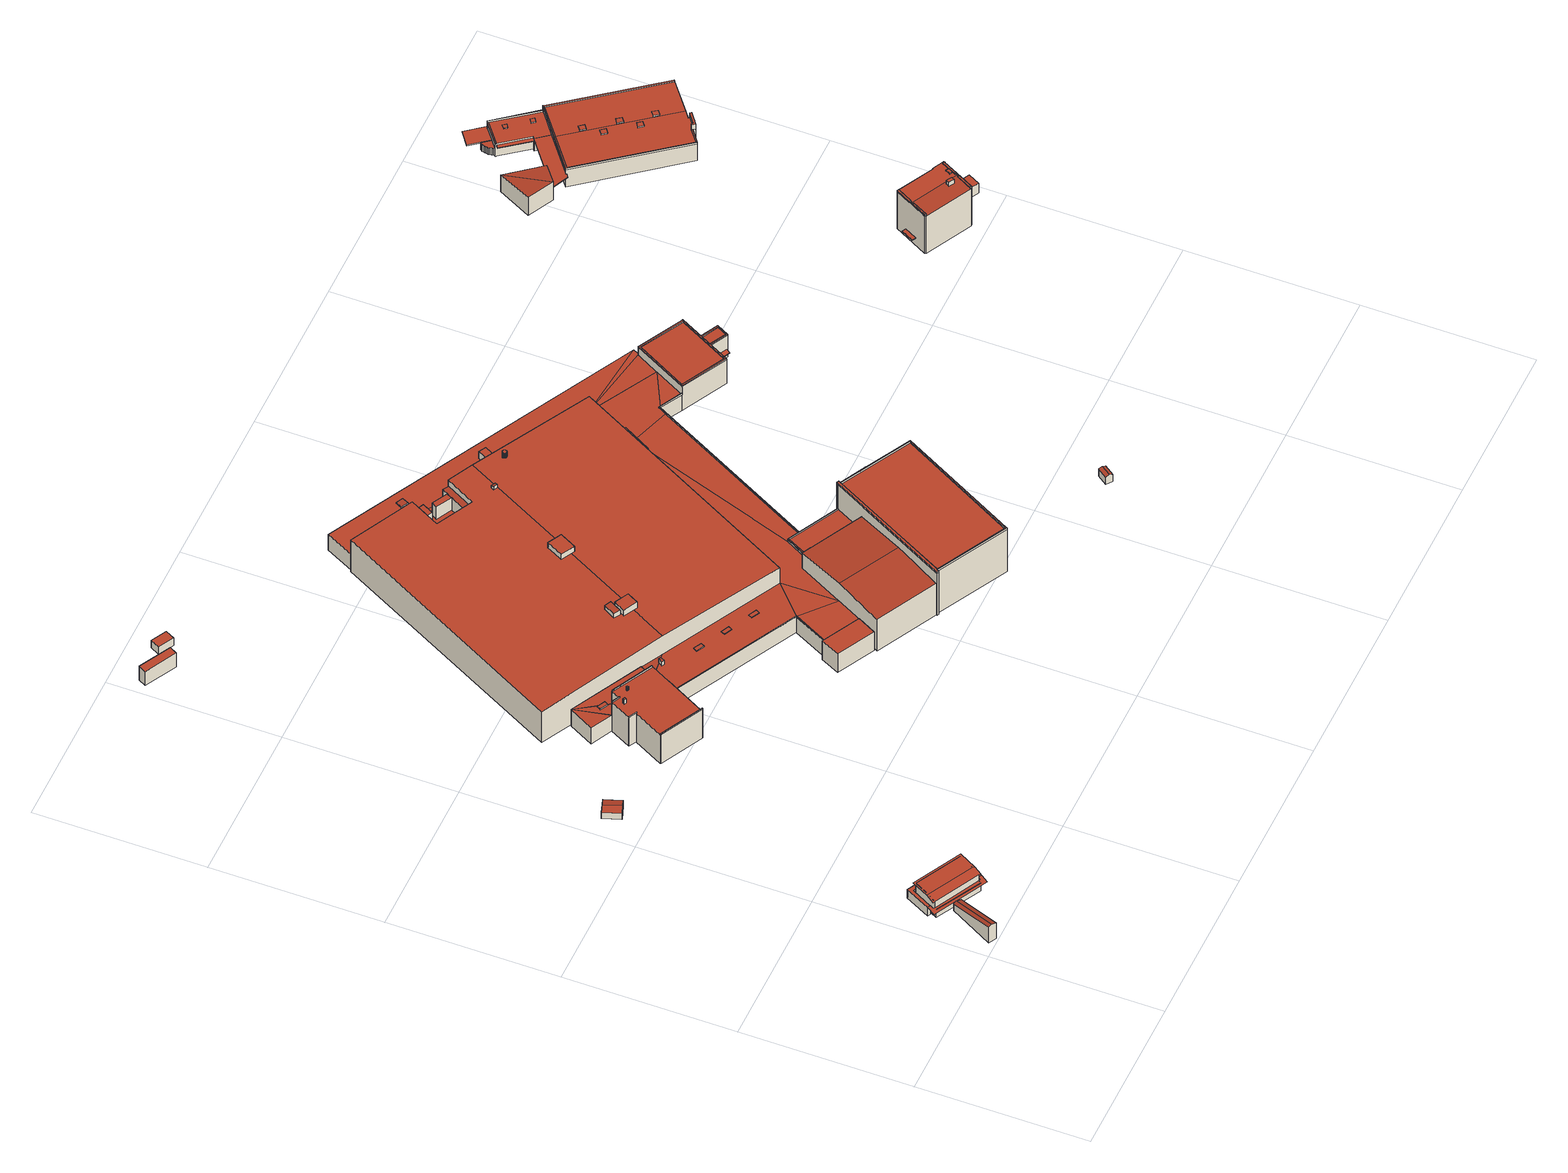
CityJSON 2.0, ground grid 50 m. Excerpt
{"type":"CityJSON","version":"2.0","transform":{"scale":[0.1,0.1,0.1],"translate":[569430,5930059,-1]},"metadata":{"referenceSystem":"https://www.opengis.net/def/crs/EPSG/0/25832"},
"CityObjects":{
"building1":{"type":"Building","attributes":{"Grundfläche 2D":"36.473994","Grundhöhe NN":"-0.001"},"geometry":[{"type":"Solid","lod":"3","boundaries":[[[[0,1,2,3]],[[4,0,3,5]],[[5,3,2,6,7]],[[4,5,7,8]],[[1,0,4,8,9]],[[2,1,9,6]],[[7,6,9,8]]]],"semantics":{"surfaces":[{"type":"RoofSurface"},{"type":"WallSurface"},{"type":"GroundSurface"}],"values":[[0,0,1,1,1,1,2]]}}]},
"building2":{"type":"Building","attributes":{"Grundfläche 2D":"162.504903","Grundhöhe NN":"-0.001"},"geometry":[{"type":"Solid","lod":"3","boundaries":[[[[10,11,12,13,14,15,16,17,18,19]],[[20,21,22,23,24,25,26,27]],[[26,28,29,21,20,27]],[[30,10,19,31,32,33,34,35]],[[36,13,37,38]],[[39,36,38,40]],[[12,39,40,41]],[[42,37,13,23,43,20,44,45,46,47]],[[23,13,12,24]],[[48,49,50,27,51,24,12,41,52,53]],[[45,49,48,46]],[[19,10,54,55]],[[31,19,55,56]],[[32,31,56,57]],[[33,32,57,58]],[[34,33,58,59]],[[35,34,59,60]],[[30,35,60,61]],[[10,30,61,54]],[[47,46,48,53,52,41,40,38,37,42]],[[54,61,60,59,58,57,56,55]],[[17,16,15,14,13,36,39,12,11,10,19,18]],[[22,21,20,43,23]],[[25,24,51,27,26]],[[27,50,49,45,44,20,21,29,28,26]]]],"semantics":{"surfaces":[{"type":"RoofSurface"},{"type":"WallSurface"},{"type":"GroundSurface"}],"values":[[0,0,0,0,1,1,1,1,1,1,1,1,1,1,1,1,1,1,1,2,2,0,0,0,0]]}}]},
"building3":{"type":"Building","attributes":{"Grundfläche 2D":"24.968429","Grundhöhe NN":"5.532"},"geometry":[{"type":"Solid","lod":"3","boundaries":[[[[62,63,64,65]],[[66,63,62,67]],[[65,64,68,69]],[[67,62,65,69,70]],[[66,67,70,71]],[[68,64,63,66,71]],[[70,69,68,71]]]],"semantics":{"surfaces":[{"type":"RoofSurface"},{"type":"WallSurface"},{"type":"GroundSurface"}],"values":[[0,0,1,1,1,1,2]]}}]},
"building4":{"type":"Building","attributes":{"Grundfläche 2D":"446.789652","Grundhöhe NN":"5.052"},"children":["building4-1","building4-2","building4-3","building4-4","building4-5","building4-6","building4-7","building4-8"],"geometry":[{"type":"Solid","lod":"3","boundaries":[[[[72,73,74,75,76,77,78,79]],[[76,80,81,77]],[[82,83,84,85,81,80,86]],[[87,88,82]],[[88,89,82]],[[90,82,89,91,92,93]],[[92,85,84,83,82,90,93]],[[94,89,88]],[[95,85,92]],[[96,77,81]],[[97,98,99,100,101,102,103,104,105,106,107,108,109,110,111,112,113,114,115,116,117,118,119]],[[120,121,122,123,86,80,76,75,74,73,72,124,125]],[[82,86,123,126]],[[87,82,126,127]],[[88,87,127,128]],[[72,79,129,124]],[[130,104,103,102,131,132]],[[105,104,130,133]],[[77,108,107,106,105,133,129,79,78]],[[108,77,96,109]],[[109,96,81,110]],[[110,81,85,111]],[[111,85,95,112]],[[112,95,92,113]],[[113,92,91,114]],[[114,91,89,115]],[[115,89,94,116]],[[116,94,88,117]],[[117,88,128,134,118]],[[119,118,134,135]],[[97,119,135,136]],[[98,97,136,137]],[[99,98,137,138]],[[100,99,138,139]],[[101,100,139,140]],[[102,101,140,131]],[[121,120,125,124,129,133,130,132,131,140,139,138,137,136,135,134,128,127,126,123,122]]]],"semantics":{"surfaces":[{"type":"RoofSurface"},{"type":"WallSurface"},{"type":"GroundSurface"}],"values":[[0,0,0,0,0,0,0,0,0,0,0,1,1,1,1,1,1,1,1,1,1,1,1,1,1,1,1,1,1,1,1,1,1,1,1,1,2]]}}]},
"building4-1":{"type":"BuildingInstallation","parents":["building4"],"geometry":[{"type":"MultiSurface","lod":"3","boundaries":[[[141,142,143,144,145,146]],[[147,148,143,142]],[[148,149,144,143]],[[149,93,84,150,141,146,145,144]],[[150,83,90,147,142,141]]],"semantics":{"surfaces":[{"type":"RoofSurface"},{"type":"WallSurface"}],"values":[0,1,1,1,1]}}]},
"building4-2":{"type":"BuildingInstallation","parents":["building4"],"geometry":[{"type":"MultiSurface","lod":"3","boundaries":[[[151,152,153,154,155]],[[78,155,154,153,73,156]],[[151,155,78,79]],[[153,152,72,73]],[[152,151,79,72]]],"semantics":{"surfaces":[{"type":"RoofSurface"},{"type":"WallSurface"}],"values":[0,1,1,1,1]}}]},
"building4-3":{"type":"BuildingInstallation","parents":["building4"],"geometry":[{"type":"MultiSurface","lod":"3","boundaries":[[[157,158,159,160]],[[115,116,161,158,157]],[[159,158,161,162]],[[160,159,162,163]],[[163,114,115,157,160]]],"semantics":{"surfaces":[{"type":"RoofSurface"},{"type":"WallSurface"}],"values":[0,1,1,1,1]}}]},
"building4-4":{"type":"BuildingInstallation","parents":["building4"],"geometry":[{"type":"MultiSurface","lod":"3","boundaries":[[[164,165,166,167]],[[168,169,167,166]],[[164,167,169,170]],[[170,171,165,164]],[[166,165,171,168]]],"semantics":{"surfaces":[{"type":"RoofSurface"},{"type":"WallSurface"}],"values":[0,1,1,1,1]}}]},
"building4-5":{"type":"BuildingInstallation","parents":["building4"],"geometry":[{"type":"MultiSurface","lod":"3","boundaries":[[[172,173,174,175]],[[119,97,173,172]],[[97,98,176,174,173]],[[175,174,176,177]],[[172,175,177,119]]],"semantics":{"surfaces":[{"type":"RoofSurface"},{"type":"WallSurface"}],"values":[0,1,1,1,1]}}]},
"building4-6":{"type":"BuildingInstallation","parents":["building4"],"geometry":[{"type":"MultiSurface","lod":"3","boundaries":[[[178,179,180,181,182,183,184,185,186,187,188,189,190,191,192,193,194,195,196,197]],[[198,199,181,180]],[[200,198,180,179]],[[199,201,182,181]],[[201,202,183,182]],[[202,203,184,183]],[[203,204,185,184]],[[204,205,186,185]],[[205,206,187,186]],[[206,207,188,187]],[[207,208,189,188]],[[208,209,190,189]],[[209,210,191,190]],[[210,211,192,191]],[[193,192,211,212]],[[212,213,194,193]],[[213,214,195,194]],[[214,215,196,195]],[[215,216,197,196]],[[216,217,178,197]],[[217,200,179,178]]],"semantics":{"surfaces":[{"type":"RoofSurface"},{"type":"WallSurface"}],"values":[0,1,1,1,1,1,1,1,1,1,1,1,1,1,1,1,1,1,1,1,1]}}]},
"building4-7":{"type":"BuildingInstallation","parents":["building4"],"geometry":[{"type":"MultiSurface","lod":"3","boundaries":[[[218,219,220,221,222]],[[111,112,223,221,220,219]],[[222,221,223,109]],[[109,110,218,222]],[[110,111,219,218]]],"semantics":{"surfaces":[{"type":"RoofSurface"},{"type":"WallSurface"}],"values":[0,1,1,1,1]}}]},
"building4-8":{"type":"BuildingInstallation","parents":["building4"],"geometry":[{"type":"MultiSurface","lod":"3","boundaries":[[[224,225,226,227,228,229]],[[102,103,104,227,226,225]],[[104,105,100,229,228,227]],[[100,101,224,229]],[[101,102,225,224]]],"semantics":{"surfaces":[{"type":"RoofSurface"},{"type":"WallSurface"}],"values":[0,1,1,1,1]}}]},
"building5":{"type":"Building","attributes":{"Grundfläche 2D":"26.517872","Grundhöhe NN":"2.656"},"geometry":[{"type":"Solid","lod":"3","boundaries":[[[[230,231,232,233]],[[234,235,233,232]],[[235,236,230,233]],[[236,237,231,230]],[[237,234,232,231]],[[237,236,235,234]]]],"semantics":{"surfaces":[{"type":"RoofSurface"},{"type":"WallSurface"},{"type":"GroundSurface"}],"values":[[0,1,1,1,1,2]]}}]},
"building6":{"type":"Building","attributes":{"Grundfläche 2D":"15.224536","Grundhöhe NN":"5.324"},"geometry":[{"type":"Solid","lod":"3","boundaries":[[[[238,239,240,241]],[[242,243,241,240]],[[243,244,238,241]],[[244,245,239,238]],[[245,242,240,239]],[[245,244,243,242]]]],"semantics":{"surfaces":[{"type":"RoofSurface"},{"type":"WallSurface"},{"type":"GroundSurface"}],"values":[[0,1,1,1,1,2]]}}]},
"building7":{"type":"Building","attributes":{"Grundfläche 2D":"76.655139","Grundhöhe NN":"5.477"},"geometry":[{"type":"Solid","lod":"3","boundaries":[[[[246,247,248,249,250,251]],[[246,252,253,254,255,249,248,247]],[[255,256,250,249]],[[256,257,251,250]],[[257,252,246,251]],[[255,254,253,252,257,256]]]],"semantics":{"surfaces":[{"type":"RoofSurface"},{"type":"WallSurface"},{"type":"GroundSurface"}],"values":[[0,1,1,1,1,2]]}}]},
"building8":{"type":"Building","attributes":{"Grundfläche 2D":"6179.319257","Grundhöhe NN":"5.419"},"children":["building8-1","building8-2","building8-3"],"geometry":[{"type":"Solid","lod":"3","boundaries":[[[[258,259,260,261]],[[262,263,264,265]],[[266,267,268,269,270,271,272,273,274,275,276,277,278,279,280,281,282,283,284]],[[271,270,269,285,286,266,284,287,288,281,280,289,290,272]],[[283,259,258,287,284]],[[283,282,260,259]],[[281,288,261,260,282]],[[288,287,258,261]],[[286,285,262,265]],[[269,268,263,262,285]],[[268,267,264,263]],[[266,286,265,264,267]],[[289,280,279,291,292]],[[290,289,292,293]],[[273,272,290,293,294]],[[274,273,294,295]],[[275,274,295,296]],[[276,275,296,297]],[[278,277,276,297,298]],[[279,278,298,291]],[[293,292,291,298,297,296,295,294]]]],"semantics":{"surfaces":[{"type":"RoofSurface"},{"type":"WallSurface"},{"type":"GroundSurface"}],"values":[[0,0,0,0,1,1,1,1,1,1,1,1,1,1,1,1,1,1,1,1,2]]}}]},
"building8-1":{"type":"BuildingInstallation","parents":["building8"],"geometry":[{"type":"MultiSurface","lod":"3","boundaries":[[[299,300,301,302,303,304,305,306,307,308,309,310,311,312,313,314,315,316,317,318,319,320,321,322,323,324,325,326,327,328,329,330,331,332,333,334,335,336,337]],[[307,306,338,339]],[[308,307,339,340]],[[304,303,341,342]],[[305,304,342,343]],[[306,305,343,338]],[[309,308,340,344]],[[310,309,344,345]],[[311,310,345,346]],[[312,311,346,347]],[[313,312,347,348]],[[314,313,348,349]],[[315,314,349,350]],[[316,315,350,351]],[[317,316,351,352]],[[318,317,352,353]],[[319,318,353,354]],[[320,319,354,355]],[[321,320,355,356]],[[322,321,356,357]],[[323,322,357,358]],[[324,323,358,359]],[[325,324,359,360]],[[326,325,360,361]],[[327,326,361,362]],[[328,327,362,363]],[[329,328,363,364]],[[330,329,364,365]],[[331,330,365,366]],[[332,331,366,367]],[[333,332,367,368]],[[334,333,368,369]],[[335,334,369,370]],[[336,335,370,371]],[[337,336,371,372]],[[299,337,372,373]],[[300,299,373,374]],[[301,300,374,375]],[[302,301,375,376]],[[303,302,376,341]]],"semantics":{"surfaces":[{"type":"RoofSurface"},{"type":"WallSurface"}],"values":[0,1,1,1,1,1,1,1,1,1,1,1,1,1,1,1,1,1,1,1,1,1,1,1,1,1,1,1,1,1,1,1,1,1,1,1,1,1,1,1]}}]},
"building8-2":{"type":"BuildingInstallation","parents":["building8"],"geometry":[{"type":"MultiSurface","lod":"3","boundaries":[[[377,378,379,380]],[[271,381,380,379]],[[377,380,381,382]],[[382,383,378,377]],[[379,378,383,271]]],"semantics":{"surfaces":[{"type":"RoofSurface"},{"type":"WallSurface"}],"values":[0,1,1,1,1]}}]},
"building8-3":{"type":"BuildingInstallation","parents":["building8"],"geometry":[{"type":"MultiSurface","lod":"3","boundaries":[[[384,385,386,387,388]],[[389,390,386,385]],[[391,387,386,390,392]],[[391,393,388,387]],[[393,394,389,385,384,388]]],"semantics":{"surfaces":[{"type":"RoofSurface"},{"type":"WallSurface"}],"values":[0,1,1,1,1]}}]},
"building9":{"type":"Building","attributes":{"Grundfläche 2D":"4121.464327","Grundhöhe NN":"5.052"},"children":["building9-1","building9-2","building9-3","building9-4","building9-5","building9-6","building9-7","building9-8","building9-9","building9-10","building9-11"],"geometry":[{"type":"MultiSurface","lod":"3","boundaries":[[[103,102,395,396,104]],[[397,398,399,400,401,402,403]],[[404,405,406,407,408]],[[409,410,411,412,413,414,415,416]],[[417,415,414,418,419,420,421,422,423,424,425,426,427,428,429,410,409]],[[430,431,432,433,434,435,436,437,438,439,440]],[[441,442,443,444,445,446,447]],[[448,449,450,451,452,453,76,75,74,73,72]],[[454,455,448,456,457,458]],[[450,449,448,455,454]],[[459,460,461,462,463,464,450,454,465,466,467,468],[469,468,470,471,472,473]],[[467,474,459,468]],[[462,475,463]],[[451,86,80,476,477]],[[80,76,453,452,451,477,476]],[[478,479,480,481]],[[482,483,484,485,486,487]],[[488,489,490,491,492,493]],[[494,495,496,497,498,499]],[[500,501,502,503,504,505]],[[506,500,505,507,508,509]],[[510,511,400,399]],[[511,512,401,400]],[[461,403,402,475,462]],[[460,459,397,403,461]],[[459,474,398,397]],[[471,470,407,406]],[[470,468,408,407]],[[404,408,468,469]],[[472,405,404,469,473]],[[472,471,406,405]],[[513,514,411,410]],[[514,515,516,517,414,413,412,411]],[[480,479,416,415]],[[409,416,479,478]],[[518,519,421,420]],[[519,520,521,522,523,524,426,425,424,423,422,421]],[[524,525,427,426]],[[525,526,428,427]],[[526,527,429,428]],[[527,513,410,429]],[[409,478,481,417]],[[481,480,415,417]],[[418,414,517,528]],[[528,529,419,418]],[[529,518,420,419]],[[530,531,435,434,433,432,491,532]],[[531,533,436,435]],[[533,534,490,438,437,436]],[[440,439,489,488]],[[488,493,430,440]],[[431,430,493,492]],[[463,475,402,401,533,531,535,536]],[[490,534,533,401,512,537,538,539]],[[540,541,482,490,539,542]],[[490,482,487]],[[485,543,544,491,490,487,486]],[[545,535,531,530,532,491,544,546]],[[510,399,398,474,467,442,441,547,548]],[[442,467,466,443]],[[503,502,549,550]],[[466,465,506,509,508,507,445,444,443]],[[551,549,502,501,500,506,465,454,458]],[[131,552,395,102]],[[552,553,396,395]],[[553,130,104,396]],[[104,130,132,131,102,103]],[[448,72,124,554]],[[456,448,554,555]],[[551,458,457,456,555,556]],[[511,510,548,557]],[[512,511,557,537]],[[464,463,536,558]],[[450,464,558,559]],[[86,451,450,559,123]],[[74,75,76,80,86,123,122,121,120,125,124,72,73]],[[525,524,560,561]],[[526,525,561,562]],[[527,526,562,563]],[[564,497,565,514,513,527,563,566]],[[514,565,497,496,495,494,567,568,517,516,515]],[[528,517,568,569]],[[529,528,569,570]],[[518,529,570,571]],[[519,518,571,547,441,572]],[[572,519,572,441]],[[447,446,445,507,505,504,503,550,560,524,523,522,521,520,519,572,441]],[[482,541,540,542,573,483]],[[484,483,573,574]],[[485,484,574,543]],[[498,497,564,575]],[[499,498,575,576]],[[494,499,576,567]],[[571,570,569,568,567,576,575,564,566,563,562,561,560,550,549,551,556,555,554,124,125,120,121,122,123,559,558,536,535,545,546,544,543,574,573,542,539,538,537,557,548,547]],[[553,552,131,132,130]]],"semantics":{"surfaces":[{"type":"RoofSurface"},{"type":"WallSurface"},{"type":"GroundSurface"}],"values":[0,0,0,0,0,0,0,0,0,0,0,0,0,0,0,0,0,0,0,0,0,1,1,1,1,1,1,1,1,1,1,1,1,1,1,1,1,1,1,1,1,1,1,1,1,1,1,1,1,1,1,1,1,1,1,1,1,1,1,1,1,1,1,1,1,1,1,1,1,1,1,1,1,1,1,1,1,1,1,1,1,1,1,1,1,1,1,1,1,1,1,1,1,2,2]}}]},
"building9-1":{"type":"BuildingInstallation","parents":["building9"],"geometry":[{"type":"MultiSurface","lod":"3","boundaries":[[[577,578,579,580,581,582,583,584]],[[578,577,585,586]],[[579,578,586,587]],[[477,588,582,581,580,579,587,452]],[[453,585,577,584,583,582,588,476]]],"semantics":{"surfaces":[{"type":"RoofSurface"},{"type":"WallSurface"}],"values":[0,1,1,1,1]}}]},
"building9-2":{"type":"BuildingInstallation","parents":["building9"],"geometry":[{"type":"MultiSurface","lod":"3","boundaries":[[[589,590,591,592,593,594,595,596]],[[482,483,590,589]],[[483,484,591,590]],[[484,485,592,591]],[[485,486,593,592]],[[594,593,486,597]],[[595,594,597,598]],[[596,595,598,487]],[[487,482,589,596]]],"semantics":{"surfaces":[{"type":"RoofSurface"},{"type":"WallSurface"}],"values":[0,1,1,1,1,1,1,1,1]}}]},
"building9-3":{"type":"BuildingInstallation","parents":["building9"],"geometry":[{"type":"MultiSurface","lod":"3","boundaries":[[[438,432,431,439]],[[490,491,432,438]],[[492,489,439,431]]],"semantics":{"surfaces":[{"type":"RoofSurface"},{"type":"WallSurface"}],"values":[0,1,1]}}]},
"building9-4":{"type":"BuildingInstallation","parents":["building9"],"geometry":[{"type":"MultiSurface","lod":"3","boundaries":[[[599,600,601,602,565,603,604,605]],[[497,565,602,496]],[[497,498,603,565]],[[498,499,604,603]],[[499,494,605,604]],[[495,599,605,494]],[[495,606,600,599]],[[601,600,606,607]],[[607,496,602,601]]],"semantics":{"surfaces":[{"type":"RoofSurface"},{"type":"WallSurface"}],"values":[0,1,1,1,1,1,1,1,1]}}]},
"building9-5":{"type":"BuildingInstallation","parents":["building9"],"geometry":[{"type":"MultiSurface","lod":"3","boundaries":[[[608,609,572,610,611,612]],[[447,441,572,609]],[[441,442,610,572]],[[442,443,611,610]],[[611,443,444,612]],[[444,613,608,612]],[[447,609,608,613]]],"semantics":{"surfaces":[{"type":"RoofSurface"},{"type":"WallSurface"}],"values":[0,1,1,1,1,1,1]}}]},
"building9-6":{"type":"BuildingInstallation","parents":["building9"],"geometry":[{"type":"MultiSurface","lod":"3","boundaries":[[[226,225,614,615,227]],[[102,225,226,227,104,103]],[[614,225,102,395]],[[615,614,395,396]],[[227,615,396,104]]],"semantics":{"surfaces":[{"type":"RoofSurface"},{"type":"WallSurface"}],"values":[0,1,1,1,1]}}]},
"building9-7":{"type":"BuildingInstallation","parents":["building9"],"geometry":[{"type":"MultiSurface","lod":"3","boundaries":[[[616,617,153,152,618,619,620,621]],[[72,448,618,152]],[[448,456,619,618]],[[620,619,456,457]],[[457,455,622,616,621,620]],[[622,449,73,153,617,616]],[[73,72,152,153]]],"semantics":{"surfaces":[{"type":"RoofSurface"},{"type":"WallSurface"}],"values":[0,1,1,1,1,1,1]}}]},
"building9-8":{"type":"BuildingInstallation","parents":["building9"],"geometry":[{"type":"MultiSurface","lod":"3","boundaries":[[[623,624,625,626]],[[626,625,627,628]],[[623,626,628,629]],[[624,623,629,630]],[[625,624,630,627]]],"semantics":{"surfaces":[{"type":"RoofSurface"},{"type":"WallSurface"}],"values":[0,1,1,1,1]}}]},
"building9-9":{"type":"BuildingInstallation","parents":["building9"],"geometry":[{"type":"MultiSurface","lod":"3","boundaries":[[[631,632,633,634]],[[634,633,635,636]],[[631,634,636,637]],[[632,631,637,638]],[[633,632,638,635]]],"semantics":{"surfaces":[{"type":"RoofSurface"},{"type":"WallSurface"}],"values":[0,1,1,1,1]}}]},
"building9-10":{"type":"BuildingInstallation","parents":["building9"],"geometry":[{"type":"MultiSurface","lod":"3","boundaries":[[[639,640,641,642]],[[642,641,643,644]],[[639,642,644,645]],[[640,639,645,646]],[[641,640,646,643]]],"semantics":{"surfaces":[{"type":"RoofSurface"},{"type":"WallSurface"}],"values":[0,1,1,1,1]}}]},
"building9-11":{"type":"BuildingInstallation","parents":["building9"],"geometry":[{"type":"MultiSurface","lod":"3","boundaries":[[[647,648,649,541]],[[540,647,541]],[[650,647,540]],[[651,540,541,649]],[[650,652,648,647]],[[652,651,649,648]],[[652,650,540,651]]],"semantics":{"surfaces":[{"type":"RoofSurface"},{"type":"WallSurface"},{"type":"OuterCeilingSurface"}],"values":[0,1,1,1,1,1,2]}}]},
"building10":{"type":"Building","attributes":{"Grundfläche 2D":"1116.619459","Grundhöhe NN":"5.375"},"children":["building10-1","building10-2","building10-3","building10-4","building10-5"],"geometry":[{"type":"MultiSurface","lod":"3","boundaries":[[[653,654,655,656]],[[463,657,464]],[[657,658,659,464]],[[660,661,662,663,664,665,464,659,666,667]],[[668,669,670,671,661,660,672,673]],[[674,675,676,677]],[[662,665,656,655]],[[665,664,653,656]],[[664,663,654,653]],[[655,654,663,662]],[[671,670,675,674]],[[673,676,675,670,669,678,679,668]],[[673,680,677,676]],[[680,671,674,677]],[[657,463,681,682]],[[658,657,682,683]],[[659,658,683,684]],[[666,659,684,685]],[[667,666,685,686]],[[660,667,686,297]],[[672,660,297,296]],[[680,673,672,296,295]],[[661,671,680,295,294]],[[463,464,665,662,661,294,681]],[[684,683,682,681,294,295,296,297,686,685]]],"semantics":{"surfaces":[{"type":"RoofSurface"},{"type":"WallSurface"},{"type":"GroundSurface"}],"values":[0,0,0,0,0,0,1,1,1,1,1,1,1,1,1,1,1,1,1,1,1,1,1,1,2]}}]},
"building10-1":{"type":"BuildingInstallation","parents":["building10"],"geometry":[{"type":"MultiSurface","lod":"3","boundaries":[[[687,688,679,678]],[[669,689,687,678]],[[689,690,688,687]],[[690,668,679,688]]],"semantics":{"surfaces":[{"type":"RoofSurface"},{"type":"WallSurface"}],"values":[0,1,1,1]}}]},
"building10-2":{"type":"BuildingInstallation","parents":["building10"],"geometry":[{"type":"MultiSurface","lod":"3","boundaries":[[[691,692,693,694]],[[695,696,694,693]],[[691,694,696,697]],[[697,698,692,691]],[[693,692,698,695]]],"semantics":{"surfaces":[{"type":"RoofSurface"},{"type":"WallSurface"}],"values":[0,1,1,1,1]}}]},
"building10-3":{"type":"BuildingInstallation","parents":["building10"],"geometry":[{"type":"MultiSurface","lod":"3","boundaries":[[[699,700,701,702]],[[703,704,702,701]],[[699,702,704,705]],[[700,699,705,706]],[[706,703,701,700]]],"semantics":{"surfaces":[{"type":"RoofSurface"},{"type":"WallSurface"}],"values":[0,1,1,1,1]}}]},
"building10-4":{"type":"BuildingInstallation","parents":["building10"],"geometry":[{"type":"MultiSurface","lod":"3","boundaries":[[[707,708,709,710]],[[710,709,711,712]],[[712,713,707,710]],[[713,714,708,707]],[[709,708,714,711]]],"semantics":{"surfaces":[{"type":"RoofSurface"},{"type":"WallSurface"}],"values":[0,1,1,1,1]}}]},
"building10-5":{"type":"BuildingInstallation","parents":["building10"],"geometry":[{"type":"MultiSurface","lod":"3","boundaries":[[[715,716,717,718]],[[718,717,719,720]],[[715,718,720,721]],[[721,722,716,715]],[[717,716,722,719]]],"semantics":{"surfaces":[{"type":"RoofSurface"},{"type":"WallSurface"}],"values":[0,1,1,1,1]}}]},
"building11":{"type":"Building","attributes":{"Grundfläche 2D":"7.546720","Grundhöhe NN":"5.673"},"geometry":[{"type":"Solid","lod":"3","boundaries":[[[[723,724,725,726]],[[727,724,723,728]],[[726,725,729,730]],[[728,723,726,730,731]],[[727,728,731,732]],[[729,725,724,727,732]],[[731,730,729,732]]]],"semantics":{"surfaces":[{"type":"RoofSurface"},{"type":"WallSurface"},{"type":"GroundSurface"}],"values":[[0,0,1,1,1,1,2]]}}]},
"building12":{"type":"Building","attributes":{"Grundfläche 2D":"89.310834","Grundhöhe NN":"5.308"},"geometry":[{"type":"Solid","lod":"3","boundaries":[[[[733,734,735]],[[733,735,736]],[[737,738,735,734]],[[738,739,736,735]],[[740,737,734,733]],[[739,740,733,736]],[[740,739,738,737]]]],"semantics":{"surfaces":[{"type":"RoofSurface"},{"type":"WallSurface"},{"type":"GroundSurface"}],"values":[[0,0,1,1,1,1,2]]}}]},
"building13":{"type":"Building","attributes":{"Grundfläche 2D":"222.352517","Grundhöhe NN":"5.715"},"children":["building13-1","building13-2","building13-3","building13-4","building13-5","building13-6","building13-7","building13-8","building13-9"],"geometry":[{"type":"Solid","lod":"3","boundaries":[[[[741,742,743,744,745,746,747,748,749,750,751,752,753,754,755,756,757,758,759,760]],[[761,762,763,764,760,759,758,757,756,755,754,765,766,767,768]],[[769,770,771,772,773,774,775,776]],[[767,766,777,778]],[[768,767,778,779]],[[761,768,779,780]],[[762,761,780,781]],[[763,762,781,782]],[[773,743,742,741,760,764,763,782,783,774]],[[743,773,772,744]],[[784,746,745,744,772,771,785]],[[786,748,747,746,784,787]],[[749,748,786,788]],[[750,749,788,789]],[[751,750,789,790]],[[766,765,754,753,752,791,777]],[[752,751,790,791]],[[770,769,792,793]],[[771,770,793,785]],[[775,774,783,794]],[[776,775,794,795]],[[769,776,795,792]],[[792,795,794,783,782,781,780,779,778,777,791,790,789,788,786,787,784,785,793]]]],"semantics":{"surfaces":[{"type":"RoofSurface"},{"type":"WallSurface"},{"type":"GroundSurface"}],"values":[[0,0,0,1,1,1,1,1,1,1,1,1,1,1,1,1,1,1,1,1,1,1,2]]}}]},
"building13-1":{"type":"BuildingInstallation","parents":["building13"],"geometry":[{"type":"MultiSurface","lod":"3","boundaries":[[[796,797,798,799,800]],[[766,796,800,765]],[[767,801,797,796,766]],[[801,802,798,797]],[[803,804,805,806,765,800,799,798,802]]],"semantics":{"surfaces":[{"type":"RoofSurface"},{"type":"WallSurface"}],"values":[0,1,1,1,1]}}]},
"building13-2":{"type":"BuildingInstallation","parents":["building13"],"geometry":[{"type":"MultiSurface","lod":"3","boundaries":[[[804,807,808,805]],[[803,756,809,807,804]],[[806,805,808,810,755]]],"semantics":{"surfaces":[{"type":"RoofSurface"},{"type":"WallSurface"}],"values":[0,1,1]}}]},
"building13-3":{"type":"BuildingInstallation","parents":["building13"],"geometry":[{"type":"MultiSurface","lod":"3","boundaries":[[[811,812,813,814,815]],[[816,813,812,817]],[[816,762,763,815,814,813]],[[764,818,811,815,763]],[[812,811,818,819,820,817]]],"semantics":{"surfaces":[{"type":"RoofSurface"},{"type":"WallSurface"}],"values":[0,1,1,1,1]}}]},
"building13-4":{"type":"BuildingInstallation","parents":["building13"],"geometry":[{"type":"MultiSurface","lod":"3","boundaries":[[[821,822,823,824]],[[824,823,825,826]],[[826,827,821,824]],[[827,828,822,821]],[[823,822,828,825]]],"semantics":{"surfaces":[{"type":"RoofSurface"},{"type":"WallSurface"}],"values":[0,1,1,1,1]}}]},
"building13-5":{"type":"BuildingInstallation","parents":["building13"],"geometry":[{"type":"MultiSurface","lod":"3","boundaries":[[[829,830,831,832,833]],[[753,831,830,752]],[[834,833,832,831,753,810,808,807,809]],[[829,833,834,751]],[[752,830,829,751]]],"semantics":{"surfaces":[{"type":"RoofSurface"},{"type":"WallSurface"}],"values":[0,1,1,1,1]}}]},
"building13-6":{"type":"BuildingInstallation","parents":["building13"],"geometry":[{"type":"MultiSurface","lod":"3","boundaries":[[[819,818,835,836,837]],[[741,835,818,764,760]],[[820,819,837,836,838,839,759]]],"semantics":{"surfaces":[{"type":"RoofSurface"},{"type":"WallSurface"}],"values":[0,1,1]}}]},
"building13-7":{"type":"BuildingInstallation","parents":["building13"],"geometry":[{"type":"MultiSurface","lod":"3","boundaries":[[[840,841,842,843,844,845,846]],[[841,840,847,848]],[[849,850,844,843,842,841,848,851]],[[845,844,850,852]],[[846,845,852,853]],[[840,846,853,847]]],"semantics":{"surfaces":[{"type":"RoofSurface"},{"type":"WallSurface"}],"values":[0,1,1,1,1,1]}}]},
"building13-8":{"type":"BuildingInstallation","parents":["building13"],"geometry":[{"type":"MultiSurface","lod":"3","boundaries":[[[854,855,856,857,858]],[[856,855,859,860]],[[836,835,858,857,856,860,838]],[[835,741,742,743,854,858]],[[855,854,743,859]]],"semantics":{"surfaces":[{"type":"RoofSurface"},{"type":"WallSurface"}],"values":[0,1,1,1,1]}}]},
"building13-9":{"type":"BuildingInstallation","parents":["building13"],"geometry":[{"type":"MultiSurface","lod":"3","boundaries":[[[861,862,863,864]],[[861,865,866,862]],[[863,862,866,867]],[[864,863,867,868]],[[861,864,868,865]],[[866,865,868,867]]],"semantics":{"surfaces":[{"type":"RoofSurface"},{"type":"WallSurface"},{"type":"OuterCeilingSurface"}],"values":[0,1,1,1,1,2]}}]},
"building14":{"type":"Building","attributes":{"Grundfläche 2D":"77.738170","Grundhöhe NN":"9.958"},"children":["building14-1"],"geometry":[{"type":"Solid","lod":"3","boundaries":[[[[869,870,871,872,873,874,875,876,877]],[[874,873,878,879]],[[875,874,879,880]],[[876,875,880,881]],[[882,869,877,876,881,883]],[[870,869,882,884]],[[871,870,884,885]],[[873,872,886,878]],[[872,871,885,886]],[[885,884,882,883,881,880,879,878,886]]]],"semantics":{"surfaces":[{"type":"RoofSurface"},{"type":"WallSurface"},{"type":"GroundSurface"}],"values":[[0,1,1,1,1,1,1,1,1,2]]}}]},
"building14-1":{"type":"BuildingInstallation","parents":["building14"],"geometry":[{"type":"MultiSurface","lod":"3","boundaries":[[[887,888,889,890,891]],[[892,893,889,888]],[[893,894,890,889]],[[894,895,896,887,891,890]],[[896,892,888,887]],[[894,893,892,896,895]]],"semantics":{"surfaces":[{"type":"RoofSurface"},{"type":"WallSurface"},{"type":"OuterCeilingSurface"}],"values":[0,1,1,1,1,2]}}]},
"building15":{"type":"Building","attributes":{"Grundfläche 2D":"956.087496","Grundhöhe NN":"5.292"},"children":["building15-1","building15-2","building15-3","building15-4","building15-5","building15-6","building15-7","building15-8","building15-9","building15-10","building15-11"],"geometry":[{"type":"MultiSurface","lod":"3","boundaries":[[[897,898,899,900,901,902,903,904,905,906,907,908,909]],[[910,911,912,913]],[[914,915,916,917,918,919,920,921,912,911,922,923,924,925]],[[926,927,928,929,930,931,932,933,934,876,875]],[[935,936,937,938,939,940,941,942,943,944,945,946]],[[902,901,913,947]],[[947,948,949,904,903,902]],[[949,950,951,952,906,905,904]],[[952,953,907,906]],[[908,907,953,914]],[[925,924,897,909]],[[898,897,924,923]],[[899,898,923,922]],[[910,900,899,922,911]],[[901,900,910,913]],[[945,954,955,946]],[[935,946,955,956]],[[936,935,956,957]],[[937,936,957,958]],[[938,937,958,959]],[[939,938,959,960]],[[940,939,960,961]],[[941,940,961,962]],[[942,941,962,963]],[[943,942,963,964]],[[965,954,945,944,966]],[[914,953,967,968]],[[916,915,914,968,969]],[[919,918,917,916,969,970]],[[921,920,919,970,971]],[[947,913,912,921,971,972]],[[973,949,948,947,972,974]],[[875,975,976,952,951,950,949,973,977,927,926]],[[953,952,976,967]],[[928,927,977,978,979,980]],[[928,980,979,978,965,966,944,943,964,981,931,930,929]],[[982,983,934,933,932,931,981,984]],[[876,934,983,985]],[[875,876,985,975]],[[965,978,977,973,974,972,971,970,969,968,967,976,975,985,983,982,984,981,964,963,962,961,960,959,958,957,956,955,954]]],"semantics":{"surfaces":[{"type":"RoofSurface"},{"type":"WallSurface"},{"type":"GroundSurface"}],"values":[0,0,0,0,0,1,1,1,1,1,1,1,1,1,1,1,1,1,1,1,1,1,1,1,1,1,1,1,1,1,1,1,1,1,1,1,1,1,1,2]}}]},
"building15-1":{"type":"BuildingInstallation","parents":["building15"],"geometry":[{"type":"MultiSurface","lod":"3","boundaries":[[[986,987,988,989]],[[989,988,990,991]],[[986,989,991,992]],[[987,986,992,993]],[[988,987,993,990]]],"semantics":{"surfaces":[{"type":"RoofSurface"},{"type":"WallSurface"}],"values":[0,1,1,1,1]}}]},
"building15-2":{"type":"BuildingInstallation","parents":["building15"],"geometry":[{"type":"MultiSurface","lod":"3","boundaries":[[[994,995,996,997,998]],[[927,996,995,926]],[[927,928,997,996]],[[929,999,998,997,928]],[[999,1000,1001,926,995,994,998]]],"semantics":{"surfaces":[{"type":"RoofSurface"},{"type":"WallSurface"}],"values":[0,1,1,1,1]}}]},
"building15-3":{"type":"BuildingInstallation","parents":["building15"],"geometry":[{"type":"MultiSurface","lod":"3","boundaries":[[[999,1002,1003,1000]],[[929,930,931,1002,999]],[[931,932,1003,1002]],[[932,1001,1000,1003]]],"semantics":{"surfaces":[{"type":"RoofSurface"},{"type":"WallSurface"}],"values":[0,1,1,1]}}]},
"building15-4":{"type":"BuildingInstallation","parents":["building15"],"geometry":[{"type":"MultiSurface","lod":"3","boundaries":[[[1004,1005,1006,1007]],[[1007,1006,1008,1009]],[[1004,1007,1009,1010]],[[1010,1011,1005,1004]],[[1011,1008,1006,1005]]],"semantics":{"surfaces":[{"type":"RoofSurface"},{"type":"WallSurface"}],"values":[0,1,1,1,1]}}]},
"building15-5":{"type":"BuildingInstallation","parents":["building15"],"geometry":[{"type":"MultiSurface","lod":"3","boundaries":[[[1012,1013,1014,1015,1016,1017,1018,1019,1020,1021,1022,1023]],[[919,920,1017,1016]],[[1024,1019,1018,1017,920,1025]],[[1024,1026,1027,1021,1020,1019]],[[925,909,1022,1021,1027]],[[916,1012,1023,1022,909,908,914,915]],[[1014,1013,1012,916,917,918,919,1016,1015]]],"semantics":{"surfaces":[{"type":"RoofSurface"},{"type":"WallSurface"}],"values":[0,1,1,1,1,1,1]}}]},
"building15-6":{"type":"BuildingInstallation","parents":["building15"],"geometry":[{"type":"MultiSurface","lod":"3","boundaries":[[[1028,1029,1030,1031]],[[1032,1033,1031,1030]],[[1028,1031,1033,1034]],[[1029,1028,1034,1035]],[[1035,1032,1030,1029]]],"semantics":{"surfaces":[{"type":"RoofSurface"},{"type":"WallSurface"}],"values":[0,1,1,1,1]}}]},
"building15-7":{"type":"BuildingInstallation","parents":["building15"],"geometry":[{"type":"MultiSurface","lod":"3","boundaries":[[[1036,1037,1038,1039]],[[1039,1038,1040,1041]],[[1036,1039,1041,1042]],[[1042,1043,1037,1036]],[[1043,1040,1038,1037]]],"semantics":{"surfaces":[{"type":"RoofSurface"},{"type":"WallSurface"}],"values":[0,1,1,1,1]}}]},
"building15-8":{"type":"BuildingInstallation","parents":["building15"],"geometry":[{"type":"MultiSurface","lod":"3","boundaries":[[[1044,1045,1046,1047]],[[1047,1046,1048,1049]],[[1050,1048,1046,1045]],[[1049,1051,1044,1047]],[[1045,1044,1051,1050]]],"semantics":{"surfaces":[{"type":"RoofSurface"},{"type":"WallSurface"}],"values":[0,1,1,1,1]}}]},
"building15-9":{"type":"BuildingInstallation","parents":["building15"],"geometry":[{"type":"MultiSurface","lod":"3","boundaries":[[[1052,1053,1054,1055]],[[1055,1054,1056,1057]],[[1057,1058,1052,1055]],[[1053,1052,1058,1059]],[[1059,1056,1054,1053]]],"semantics":{"surfaces":[{"type":"RoofSurface"},{"type":"WallSurface"}],"values":[0,1,1,1,1]}}]},
"building15-10":{"type":"BuildingInstallation","parents":["building15"],"geometry":[{"type":"MultiSurface","lod":"3","boundaries":[[[1060,1061,1062,1063]],[[1063,1062,1064,1065]],[[1060,1063,1065,1066]],[[1066,1067,1061,1060]],[[1067,1064,1062,1061]]],"semantics":{"surfaces":[{"type":"RoofSurface"},{"type":"WallSurface"}],"values":[0,1,1,1,1]}}]},
"building15-11":{"type":"BuildingInstallation","parents":["building15"],"geometry":[{"type":"MultiSurface","lod":"3","boundaries":[[[1068,980,1069,1070,1071]],[[1069,980,1068,944,966,979,1072]],[[1070,1069,1072,1073]],[[1071,1070,1073,1074]],[[944,1068,1071,1074,966]],[[1072,979,966,1074,1073]]],"semantics":{"surfaces":[{"type":"RoofSurface"},{"type":"WallSurface"},{"type":"OuterCeilingSurface"}],"values":[0,1,1,1,1,2]}}]}
},
"vertices":[
[124,143,41],[116,147,36],[46,19,70],[55,14,75],[138,135,36],[68,7,70],[46,19,10],[68,7,10],[138,135,10],[116,147,10],
[221,122,43],[217,114,42],[212,117,42],[79,186,42],[75,188,42],[80,198,44],[72,202,44],[60,179,38],[219,96,38],[231,117,43],[90,208,72],[86,210,72],[75,188,64],[79,186,64],[212,117,64],[217,114,64],[228,135,72],[223,138,72],[255,186,72],[113,261,72],[255,186,43],[270,193,43],[110,276,43],[72,202,43],[80,198,43],[113,261,43],[76,180,40],[79,186,10],[76,180,10],[208,109,40],[208,109,10],[212,117,10],[82,193,10],[82,193,67],[111,246,72],[114,254,72],[114,254,10],[111,246,10],[247,184,10],[247,184,72],[243,176,72],[216,124,67],[216,124,10],[243,176,10],[221,122,10],[231,117,10],[270,193,10],[110,276,10],[72,202,10],[80,198,10],[113,261,10],[255,186,10],
[53,1058,93],[35,1109,93],[13,1102,88],[31,1050,88],[57,1117,88],[75,1066,88],[13,1102,65],[31,1050,65],[75,1066,65],[57,1117,65],
[443,1089,120],[444,1090,120],[446,1095,120],[446,1096,120],[474,1149,123],[470,1148,123],[440,1092,120],[440,1091,120],[476,1151,123],[469,1151,123],[288,1303,125],[333,1238,123],[342,1225,123],[350,1213,123],[498,1193,125],[250,1230,122],[312,1198,122],[314,1198,122],[330,1240,123],[335,1187,122],[348,1213,123],[341,1223,123],[313,1197,122],[350,1212,123],[468,1149,123],[281,1135,171],[301,1124,171],[256,1038,171],[258,1037,171],[257,1035,171],[381,970,171],[381,972,171],[382,972,171],[378,974,171],[440,1091,171],[440,1092,171],[470,1148,171],[468,1149,171],[469,1151,171],[350,1213,171],[350,1212,171],[348,1213,171],[335,1187,171],[314,1198,171],[313,1197,171],[312,1198,171],[280,1137,171],[282,1136,171],[446,1096,61],[474,1149,61],[476,1151,61],[498,1193,61],[443,1089,61],[446,1095,61],[288,1303,61],[250,1230,61],[312,1198,61],[440,1091,61],[382,972,61],[381,970,61],[381,972,61],[378,974,61],[280,1137,61],[282,1136,61],[281,1135,61],[301,1124,61],[256,1038,61],[258,1037,61],[257,1035,61],
[346,1232,126],[323,1244,126],[317,1233,126],[340,1221,126],[341,1223,126],[342,1225,126],[323,1244,123],[317,1233,123],[340,1221,123],[346,1232,123],
[440,1091,123],[443,1089,123],[444,1090,123],[441,1092,123],[440,1092,123],[441,1092,120],
[314,1198,175],[313,1196,175],[336,1185,175],[337,1186,175],[313,1196,171],[336,1185,171],[337,1186,171],
[322,1171,187],[319,1166,187],[325,1163,187],[328,1168,187],[325,1163,171],[328,1168,171],[322,1171,171],[319,1166,171],
[282,1136,175],[281,1135,175],[303,1123,175],[304,1124,175],[303,1123,171],[304,1124,171],
[371,1181,182],[370,1181,182],[369,1181,182],[368,1181,182],[367,1180,182],[367,1179,182],[366,1179,182],[366,1178,182],[366,1177,182],[367,1176,182],[368,1175,182],[369,1175,182],[370,1175,182],[371,1175,182],[372,1176,182],[372,1177,182],[372,1178,182],[372,1179,182],[372,1180,182],[371,1180,182],[369,1181,171],[368,1181,171],[370,1181,171],[367,1180,171],[367,1179,171],[366,1179,171],[366,1178,171],[366,1177,171],[367,1176,171],[368,1175,171],[369,1175,171],[370,1175,171],[371,1175,171],[372,1176,171],[372,1177,171],[372,1178,171],[372,1179,171],[372,1180,171],[371,1180,171],[371,1181,171],
[469,1151,176],[350,1213,176],[350,1212,176],[349,1211,176],[468,1149,176],[349,1211,171],
[257,1035,175],[381,970,175],[381,972,175],[382,972,175],[378,974,175],[258,1037,175],
[112,2364,91],[20,2413,91],[8,2391,91],[100,2342,91],[8,2391,37],[100,2342,37],[112,2364,37],[20,2413,37],
[161,2396,91],[116,2420,91],[102,2392,91],[146,2369,91],[102,2392,63],[146,2369,63],[161,2396,63],[116,2420,63],
[866,731,136],[767,783,136],[766,784,136],[756,789,136],[728,734,136],[837,676,136],[866,731,65],[767,783,65],[766,784,65],[756,789,65],[728,734,65],[837,676,65],
[647,1293,214],[607,1314,213],[590,1281,213],[629,1260,214],[775,1536,211],[735,1557,211],[710,1509,211],[750,1488,211],[739,1493,192],[710,1509,191],[735,1557,191],[765,1541,192],[880,1760,192],[885,1769,192],[928,1852,192],[855,1890,191],[808,1802,191],[703,1858,189],[750,1947,189],[569,2043,185],[566,2044,185],[201,1350,183],[563,1159,192],[619,1265,192],[590,1281,191],[607,1314,191],[637,1298,192],[775,1536,192],[750,1488,192],[647,1293,192],[629,1260,192],[911,975,183],[1277,1668,183],[201,1350,64],[911,975,64],[1277,1668,64],[855,1890,64],[808,1802,64],[703,1858,64],[750,1947,64],[566,2044,64],
[995,1791,208],[994,1791,208],[994,1792,208],[993,1792,208],[992,1792,208],[992,1793,208],[991,1793,208],[990,1793,208],[989,1793,208],[988,1792,208],[987,1792,208],[986,1791,208],[985,1791,208],[985,1790,208],[985,1789,208],[984,1789,208],[984,1788,208],[984,1787,208],[984,1786,208],[984,1785,208],[985,1784,208],[985,1783,208],[986,1782,208],[987,1781,208],[988,1781,208],[989,1781,208],[990,1781,208],[991,1781,208],[992,1781,208],[993,1781,208],[994,1782,208],[995,1783,208],[996,1784,208],[996,1785,208],[996,1786,208],[996,1787,208],[996,1788,208],[996,1789,208],[995,1790,208],[990,1793,190],[989,1793,190],[988,1792,190],[992,1792,190],[992,1793,190],[991,1793,190],[987,1792,190],[986,1791,190],[985,1791,190],[985,1790,190],[985,1789,190],[984,1789,190],[984,1788,190],[984,1787,190],[984,1786,190],[984,1785,190],[985,1784,190],[985,1783,190],[986,1782,190],[987,1781,190],[988,1781,190],[989,1781,190],[990,1781,190],[991,1781,190],[992,1781,190],[993,1781,190],[994,1782,190],[995,1783,190],[996,1784,190],[996,1785,190],[996,1786,190],[996,1787,190],[996,1788,190],[996,1789,190],[995,1790,190],[995,1791,190],[994,1791,190],[994,1792,190],[993,1792,190],
[868,1767,203],[880,1761,203],[885,1769,201],[873,1776,201],[873,1776,192],[868,1767,192],[880,1761,192],
[590,1292,207],[591,1292,207],[610,1326,207],[592,1336,206],[573,1302,206],[591,1292,191],[610,1326,191],[592,1336,191],[598,1333,191],[573,1302,191],[590,1292,191],
[382,970,171],[383,972,171],[1350,1484,126],[1092,994,126],[1094,993,126],[1363,1504,126],[1429,1469,126],[1430,1471,126],[1362,1507,126],[1243,1551,148],[1233,1557,148],[1188,1473,147],[1197,1468,147],[1227,1522,148],[1231,471,229],[1234,469,229],[1421,819,229],[1292,888,229],[1291,889,229],[1213,930,229],[1212,928,229],[1417,818,229],[1028,578,229],[1213,931,229],[1215,935,229],[1209,938,229],[1207,934,229],[1206,932,229],[1206,931,229],[1020,578,229],[1019,577,229],[1018,574,229],[1023,572,229],[1025,576,229],[1233,466,229],[1514,1622,155],[1640,1555,155],[1646,1558,155],[1643,1560,155],[1516,1627,155],[1513,1628,155],[1429,1469,155],[1559,1400,155],[1562,1398,155],[1561,1405,155],[1434,1472,155],[1207,934,130],[1056,1013,130],[1010,928,130],[1013,926,130],[1162,848,130],[1206,931,130],[1206,932,130],[821,890,121],[822,891,121],[911,975,125],[563,1159,125],[532,1155,124],[528,1155,124],[914,808,123],[822,889,121],[766,784,121],[767,783,121],[872,728,123],[1350,1484,121],[1362,1506,121],[1362,1507,121],[1366,1505,121],[1478,1562,121],[1277,1668,125],[984,941,123],[1010,928,123],[1056,1013,123],[1227,1522,124],[1243,1551,124],[1197,1468,125],[1188,1473,125],[1233,1557,125],[1238,1554,125],[1092,994,121],[1430,1471,121],[528,1156,124],[530,1156,124],[1231,471,223],[1417,818,223],[1212,928,223],[1028,578,223],[1595,1460,145],[1649,1432,145],[1668,1469,145],[1614,1497,145],[1612,1493,145],[1597,1464,145],[1434,1472,153],[1561,1405,152],[1562,1398,152],[1646,1558,152],[1640,1555,152],[1514,1622,153],[1291,889,125],[1292,888,125],[1419,820,125],[1421,819,125],[1439,853,125],[1309,923,125],[914,808,190],[843,673,182],[842,670,182],[1019,577,182],[1020,578,182],[1092,714,190],[984,941,182],[1162,848,182],[1013,926,182],[1010,928,182],[1094,993,121],[1363,1504,121],[1429,1469,121],[1234,469,223],[1421,819,223],[1292,888,223],[1291,889,223],[1213,930,223],[1209,938,223],[1207,934,223],[1206,932,223],[1206,931,223],[1020,578,223],[1019,577,223],[1018,574,223],[1023,572,223],[1025,576,223],[1233,466,223],[1213,931,223],[1215,935,223],[1516,1627,153],[1513,1628,153],[1643,1560,152],[1429,1469,153],[1559,1400,152],[1513,1628,61],[1478,1562,61],[1429,1469,61],[1559,1400,61],[1562,1398,61],[1595,1460,87],[1595,1460,96],[1595,1460,61],[1614,1497,61],[1646,1558,61],[1516,1627,61],[1643,1560,61],[1207,934,61],[1094,993,61],[842,670,61],[1019,577,61],[872,728,61],[382,970,61],[383,972,61],[821,890,61],[766,784,61],[767,783,61],[1363,1504,61],[1277,1668,61],[911,975,61],[1018,574,61],[1023,572,61],[1025,576,61],[1233,466,61],[1421,819,61],[1421,819,128],[1234,469,61],[1291,889,61],[1213,930,61],[1213,931,61],[1215,935,61],[1209,938,61],[1207,934,133],[1649,1432,61],[1668,1469,61],[1439,853,61],[1309,923,61],
[522,1145,140],[529,1141,140],[535,1153,140],[532,1155,140],[530,1156,140],[529,1157,140],[528,1156,140],[528,1155,140],[522,1145,124],[529,1141,124],[535,1153,124],[529,1157,124],
[1595,1460,148],[1649,1432,148],[1668,1469,148],[1614,1497,148],[1612,1493,148],[1664,1466,148],[1649,1437,148],[1597,1464,148],[1664,1466,145],[1649,1437,145],
[1292,888,128],[1309,921,128],[1437,853,128],[1419,820,128],[1439,853,128],[1309,923,128],[1291,889,128],[1309,921,125],[1437,853,125],
[1057,1010,133],[1206,932,133],[1056,1013,133],[1010,928,133],[1013,926,133],[1057,1010,130],
[382,970,175],[383,972,175],
[823,891,123],[822,891,123],[821,890,123],[766,784,123],[767,783,123],[822,889,123],[823,891,121],
[628,1069,126],[633,1080,126],[611,1092,126],[605,1081,126],[611,1092,124],[605,1081,123],[628,1069,123],[633,1080,124],
[792,982,126],[798,993,126],[775,1005,126],[770,994,126],[775,1005,124],[770,994,124],[792,982,124],[798,993,124],
[710,1026,126],[716,1037,126],[693,1048,126],[688,1037,126],[693,1048,124],[688,1037,124],[710,1026,124],[716,1037,124],
[1589,1450,89],[1640,1423,89],[1645,1434,96],[1589,1450,87],[1645,1434,87],[1640,1423,87],
[1034,1859,150],[1013,1870,150],[987,1821,151],[1008,1810,151],[1513,1628,123],[1515,1627,123],[1525,1647,123],[750,1947,125],[855,1890,125],[987,1821,125],[1013,1870,124],[1034,1859,124],[1008,1810,125],[613,2128,123],[569,2043,125],[816,1864,125],[825,1880,125],[834,1897,125],[853,1887,125],[703,1858,125],[789,1812,125],[853,1887,170],[834,1897,173],[789,1812,173],[808,1802,170],[825,1880,172],[816,1864,172],[808,1802,125],[1478,1562,64],[1513,1628,64],[1515,1627,64],[1525,1647,64],[613,2128,64],[569,2043,64],
[780,1904,172],[771,1888,172],[780,1904,125],[771,1888,125],
[803,1997,127],[783,2007,127],[773,1988,128],[793,1977,128],[773,1988,124],[793,1977,124],[803,1997,124],[783,2007,124],
[765,1922,173],[752,1929,173],[735,1897,173],[748,1890,173],[735,1897,125],[748,1890,125],[765,1922,125],[752,1929,125],
[989,1843,133],[964,1856,133],[960,1848,133],[985,1835,133],[960,1848,125],[985,1835,125],[989,1843,125],[964,1856,125],
[949,1863,134],[931,1872,134],[928,1865,134],[945,1856,134],[928,1865,125],[945,1856,125],[949,1863,125],[931,1872,125],
[1619,340,100],[1639,368,100],[1631,374,95],[1611,346,95],[1648,362,95],[1628,333,95],[1631,374,67],[1611,346,67],[1628,333,67],[1648,362,67],
[1982,2066,133],[2034,2107,128],[1957,2205,127],[1906,2106,133],[2034,2107,63],[1957,2205,63],[1906,2106,63],[1982,2066,63],
[2351,1080,213],[2353,1084,212],[2374,1124,211],[2376,1123,211],[2377,1125,211],[2379,1128,211],[2377,1129,211],[2345,1145,211],[2344,1143,211],[2239,1198,211],[2238,1196,211],[2234,1198,211],[2210,1154,212],[2208,1149,213],[2209,1148,213],[2211,1147,213],[2309,1096,213],[2344,1078,213],[2347,1076,213],[2348,1075,213],[2317,1024,210],[2319,1027,210],[2322,1025,210],[2345,1069,212],[2205,1143,212],[2181,1099,210],[2184,1097,210],[2183,1095,210],[2433,1052,104],[2451,1086,104],[2377,1125,104],[2376,1123,104],[2374,1124,104],[2353,1084,104],[2375,1072,104],[2379,1081,104],[2181,1099,67],[2184,1097,67],[2183,1095,67],[2317,1024,67],[2319,1027,67],[2322,1025,67],[2353,1084,67],[2379,1128,67],[2377,1125,67],[2345,1145,67],[2377,1129,67],[2344,1143,67],[2239,1198,67],[2238,1196,67],[2234,1198,67],[2433,1052,67],[2451,1086,67],[2375,1072,67],[2379,1081,67],
[2181,1099,215],[2186,1096,215],[2209,1141,215],[2208,1141,215],[2205,1143,215],[2186,1096,210],[2209,1141,212],[2208,1141,212],[2208,1141,213],[2206,1142,213],[2206,1142,212],
[2214,1152,213],[2212,1153,213],[2214,1152,212],[2212,1153,212],
[2345,1069,215],[2341,1072,215],[2318,1027,215],[2319,1027,215],[2322,1025,215],[2318,1027,210],[2341,1072,212],[2345,1069,214],[2343,1070,214],[2343,1070,212],
[2349,1109,215],[2342,1095,215],[2350,1091,215],[2357,1104,215],[2350,1091,212],[2357,1104,212],[2349,1109,212],[2342,1095,212],
[2238,1196,215],[2234,1198,215],[2210,1154,215],[2214,1152,215],[2215,1152,215],[2215,1152,212],
[2351,1080,214],[2349,1081,214],[2348,1079,214],[2349,1081,213],[2348,1079,213],
[2306,1090,227],[2301,1081,227],[2311,1076,227],[2312,1075,227],[2317,1072,227],[2322,1081,227],[2310,1088,227],[2306,1090,212],[2301,1081,212],[2312,1075,212],[2317,1072,212],[2311,1076,212],[2322,1081,212],[2310,1088,212],
[2374,1124,215],[2370,1127,215],[2346,1082,215],[2349,1081,215],[2351,1080,215],[2370,1127,211],[2346,1082,213],
[2198,1130,97],[2217,1167,97],[2206,1173,97],[2187,1136,97],[2198,1130,95],[2217,1167,95],[2206,1173,95],[2187,1136,95],
[2032,2110,112],[2034,2107,112],[1984,2068,112],[2029,2045,112],[2040,2053,112],[2038,2055,112],[2151,2143,112],[2122,2180,112],[2121,2179,112],[2040,2053,110],[2038,2055,110],[2151,2143,110],[2122,2180,110],[2032,2110,110],[2121,2179,110],[2034,2107,110],[1984,2068,110],[2029,2045,110],
[2128,2185,107],[2068,2263,107],[2061,2257,104],[2121,2179,104],[2122,2180,104],[2068,2263,102],[2061,2257,102],[2121,2179,102],[2122,2180,102],[2128,2185,102],
[2293,1807,133],[2257,1778,133],[2043,2054,133],[2220,2192,133],[2436,1914,132],[2439,1916,132],[2223,2194,133],[2221,2197,133],[2221,2196,133],[2038,2055,133],[2257,1774,133],[2296,1804,133],[2294,1806,133],[2220,2192,128],[2135,2125,131],[2350,1847,131],[2436,1914,128],[2296,1804,130],[2298,1801,130],[2301,1797,130],[2305,1800,130],[2315,1807,130],[2335,1823,131],[2332,1828,131],[2329,1831,131],[2043,2054,129],[2257,1778,129],[2293,1807,130],[2294,1806,130],[2218,2195,112],[2221,2196,112],[2128,2315,112],[2126,2314,112],[2070,2270,112],[2065,2266,112],[2066,2264,112],[2068,2263,112],[2128,2185,112],[2069,2304,89],[2068,2300,89],[2066,2295,89],[2066,2291,89],[2065,2286,89],[2066,2282,89],[2067,2277,89],[2068,2273,89],[2070,2270,89],[2092,2287,89],[2074,2311,89],[2072,2308,89],[2439,1916,128],[2223,2194,128],[2221,2197,128],[2221,2196,128],[2132,2128,131],[2038,2055,128],[2257,1774,128],[2074,2311,63],[2072,2308,63],[2069,2304,63],[2068,2300,63],[2066,2295,63],[2066,2291,63],[2065,2286,63],[2066,2282,63],[2067,2277,63],[2068,2273,63],[2070,2270,63],[2092,2287,63],[2092,2287,87],[2257,1774,63],[2296,1804,63],[2301,1797,63],[2335,1823,63],[2329,1831,63],[2439,1916,63],[2221,2197,63],[2223,2194,63],[2151,2143,63],[2038,2055,63],[2221,2196,63],[2128,2315,63],[2128,2315,87],[2128,2315,89],[2065,2266,63],[2068,2263,63],[2128,2185,63],[2066,2264,63],[2122,2180,63],
[2176,2198,116],[2186,2205,116],[2179,2215,116],[2169,2207,116],[2179,2215,112],[2169,2207,112],[2176,2198,112],[2186,2205,112],
[2128,2312,117],[2218,2195,117],[2221,2196,117],[2128,2315,117],[2126,2314,117],[2126,2314,114],[2128,2312,114],[2128,2312,112],
[2065,2266,114],[2066,2264,114],
[2129,2257,115],[2139,2264,115],[2132,2274,115],[2122,2266,115],[2132,2274,112],[2122,2266,112],[2129,2257,112],[2139,2264,112],
[2301,1797,149],[2305,1800,149],[2315,1807,149],[2318,1810,149],[2335,1823,149],[2332,1828,149],[2303,1805,149],[2302,1804,149],[2302,1805,149],[2298,1809,149],[2294,1806,149],[2298,1801,149],[2302,1804,130],[2303,1805,130],[2302,1805,130],[2298,1809,130],
[2196,2003,135],[2208,2012,135],[2197,2026,135],[2185,2016,135],[2197,2026,131],[2185,2016,131],[2196,2003,131],[2208,2012,131],
[2256,1925,135],[2268,1934,135],[2258,1947,135],[2246,1938,135],[2258,1947,131],[2246,1938,131],[2256,1925,131],[2268,1934,131],
[2199,2069,135],[2188,2083,135],[2176,2074,135],[2187,2060,135],[2176,2074,131],[2187,2060,131],[2188,2083,131],[2199,2069,131],
[2320,1912,135],[2310,1926,135],[2298,1916,135],[2309,1903,135],[2298,1916,131],[2309,1903,131],[2320,1912,131],[2310,1926,131],
[2260,1989,135],[2250,2003,135],[2238,1994,135],[2249,1980,135],[2238,1994,131],[2249,1980,131],[2260,1989,131],[2250,2003,131],
[2092,2287,91],[2133,2319,89],[2092,2371,89],[2051,2340,91],[2133,2319,87],[2092,2371,87],[2051,2340,87]
]}
